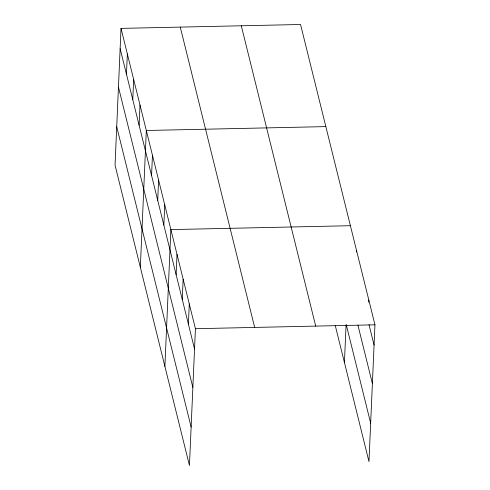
<?xml version="1.0" encoding="UTF-8"?>
<svg xmlns="http://www.w3.org/2000/svg" width="490" height="490" viewBox="0 0 490 490"><rect width="100%" height="100%" fill="white"/><g stroke="black" fill="none" stroke-linecap="round" stroke-linejoin="round"><path stroke-width="0.73" d="M121.018 28.383L115.046 165.185L189.452 465.5L195.424 328.704L121.018 28.383L300.548 24.5L374.954 324.815L368.982 461.617L335.221 325.348M126.457 74.18L127.345 53.912M132.784 99.709L133.672 79.435M139.111 125.238L139.993 104.964M140.342 267.289L146.32 130.493L325.844 126.61M151.569 175.536L152.457 155.269M157.713 200.312L158.595 180.044M163.85 225.094L164.732 204.82M164.897 366.398L170.869 229.596L350.399 225.712M176.124 274.645L177.013 254.371M182.262 299.421L183.15 279.147M188.399 324.196L189.287 303.923M344.427 362.508L346.075 324.809M356.469 251.989L356.536 250.488M368.719 302.293L368.817 300.039M195.424 328.704L374.954 324.815M369.013 324.686L374.066 345.089M357.945 325.244L372.388 383.541M346.283 324.784L370.661 423.164M241.3 25.78L315.707 326.101M180.265 27.103L254.671 327.418M120.136 48.657L194.542 348.972M118.458 87.11L192.864 387.425M116.724 126.726L191.131 427.047"/></g></svg>
